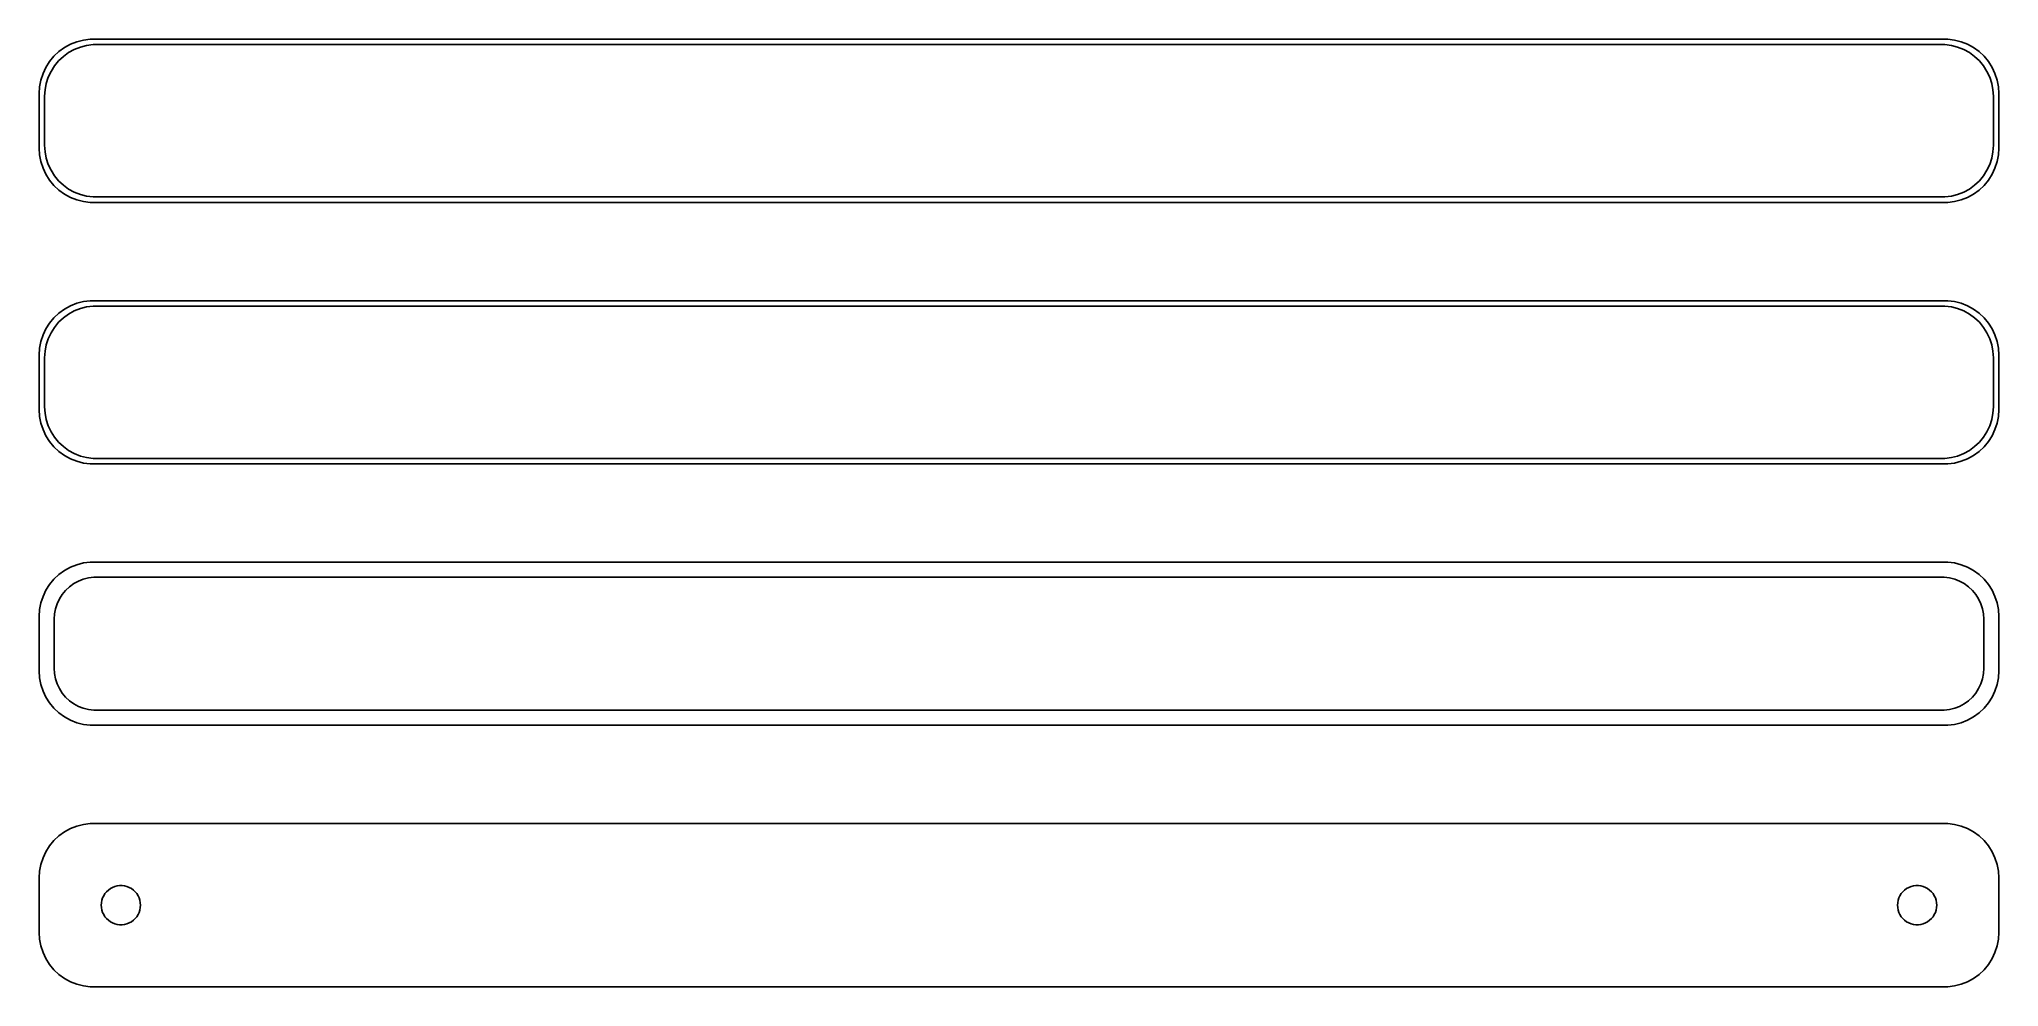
# Model space of a CAD drawing. Header units: metres. Extents: x -90 to 90, y 65 to 151.
import ezdxf

# ---------------------------------------------------------------- set-up
doc = ezdxf.new("R2010")
doc.units = ezdxf.units.M

msp = doc.modelspace()

# ---------------------------------------------------------------- linework, layer by layer
for p, q in [((-86.5451, 151.255), (-87.1289, 151.024)), ((-85.9369, 151.411), (-86.5451, 151.255)), ((-85.3139, 151.49), (-85.9369, 151.411)), ((85.3139, 151.49), (-85.3139, 151.49)), ((85.9369, 151.411), (85.3139, 151.49)), ((86.5451, 151.255), (85.9369, 151.411)), ((87.1289, 151.024), (86.5451, 151.255)), ((-89.0451, 149.439), (-89.3815, 148.909)), ((-88.6448, 149.923), (-89.0451, 149.439)), ((-88.1871, 150.353), (-88.6448, 149.923)), ((-88.5928, 149.042), (-88.2126, 149.502)), ((-88.2126, 149.502), (-87.7778, 149.91)), ((-87.6791, 150.722), (-88.1871, 150.353)), ((-87.7778, 149.91), (-87.2952, 150.261)), ((-87.1289, 151.024), (-87.6791, 150.722)), ((-87.2952, 150.261), (-86.7724, 150.548)), ((-86.7724, 150.548), (-86.2178, 150.768)), ((-86.2178, 150.768), (-85.6401, 150.916)), ((-85.6401, 150.916), (-85.0482, 150.991)), ((-85.0482, 150.991), (85.0482, 150.991)), ((85.0482, 150.991), (85.6401, 150.916)), ((85.6401, 150.916), (86.2178, 150.768)), ((86.2178, 150.768), (86.7724, 150.548)), ((86.7724, 150.548), (87.2952, 150.261)), ((87.6791, 150.722), (87.1289, 151.024)), ((87.2952, 150.261), (87.7778, 149.91)), ((88.1871, 150.353), (87.6791, 150.722)), ((87.7778, 149.91), (88.2126, 149.502)), ((88.6448, 149.923), (88.1871, 150.353)), ((88.2126, 149.502), (88.5928, 149.042)), ((89.0451, 149.439), (88.6448, 149.923)), ((89.3815, 148.909), (89.0451, 149.439)), ((-89.8429, 147.743), (-89.9606, 147.127)), ((-89.6489, 148.341), (-89.8429, 147.743)), ((-89.3815, 148.909), (-89.6489, 148.341)), ((-89.3508, 147.431), (-89.1664, 147.999)), ((-89.1664, 147.999), (-88.9125, 148.538)), ((-88.9125, 148.538), (-88.5928, 149.042)), ((88.5928, 149.042), (88.9125, 148.538)), ((88.9125, 148.538), (89.1664, 147.999)), ((89.1664, 147.999), (89.3508, 147.431)), ((89.6489, 148.341), (89.3815, 148.909)), ((89.8429, 147.743), (89.6489, 148.341)), ((89.9606, 147.127), (89.8429, 147.743)), ((-89.9606, 147.127), (-90, 146.5)), ((-90, 146.5), (-90, 141.5)), ((-89.5, 146.25), (-89.4625, 146.845)), ((-89.5, 141.75), (-89.5, 146.25)), ((-89.4625, 146.845), (-89.3508, 147.431)), ((89.3508, 147.431), (89.4625, 146.845)), ((89.4625, 146.845), (89.5, 146.25)), ((89.5, 146.25), (89.5, 141.75)), ((90, 146.5), (89.9606, 147.127)), ((90, 141.5), (90, 146.5)), ((-90, 141.5), (-89.9606, 140.873)), ((-89.9606, 140.873), (-89.8429, 140.257)), ((-89.4625, 141.155), (-89.5, 141.75)), ((-89.3508, 140.569), (-89.4625, 141.155)), ((-89.1664, 140.001), (-89.3508, 140.569)), ((89.3508, 140.569), (89.1664, 140.001)), ((89.4625, 141.155), (89.3508, 140.569)), ((89.5, 141.75), (89.4625, 141.155)), ((89.8429, 140.257), (89.9606, 140.873)), ((89.9606, 140.873), (90, 141.5)), ((-89.8429, 140.257), (-89.6489, 139.659)), ((-89.6489, 139.659), (-89.3815, 139.091)), ((-89.3815, 139.091), (-89.0451, 138.561)), ((-88.9125, 139.462), (-89.1664, 140.001)), ((-88.5928, 138.958), (-88.9125, 139.462)), ((-88.2126, 138.498), (-88.5928, 138.958)), ((88.5928, 138.958), (88.2126, 138.498)), ((88.9125, 139.462), (88.5928, 138.958)), ((89.1664, 140.001), (88.9125, 139.462)), ((89.0451, 138.561), (89.3815, 139.091)), ((89.3815, 139.091), (89.6489, 139.659)), ((89.6489, 139.659), (89.8429, 140.257)), ((-89.0451, 138.561), (-88.6448, 138.077)), ((-88.6448, 138.077), (-88.1871, 137.647)), ((-87.7778, 138.09), (-88.2126, 138.498)), ((-88.1871, 137.647), (-87.6791, 137.278)), ((-87.2952, 137.739), (-87.7778, 138.09)), ((-87.6791, 137.278), (-87.1289, 136.976)), ((-86.7724, 137.452), (-87.2952, 137.739)), ((-87.1289, 136.976), (-86.5451, 136.745)), ((-86.2178, 137.232), (-86.7724, 137.452)), ((-85.6401, 137.084), (-86.2178, 137.232)), ((-85.0482, 137.009), (-85.6401, 137.084)), ((85.0482, 137.009), (-85.0482, 137.009)), ((85.6401, 137.084), (85.0482, 137.009)), ((86.2178, 137.232), (85.6401, 137.084)), ((86.7724, 137.452), (86.2178, 137.232)), ((86.5451, 136.745), (87.1289, 136.976)), ((87.2952, 137.739), (86.7724, 137.452)), ((87.1289, 136.976), (87.6791, 137.278)), ((87.7778, 138.09), (87.2952, 137.739)), ((87.6791, 137.278), (88.1871, 137.647)), ((88.2126, 138.498), (87.7778, 138.09)), ((88.1871, 137.647), (88.6448, 138.077)), ((88.6448, 138.077), (89.0451, 138.561)), ((-86.5451, 136.745), (-85.9369, 136.589)), ((-85.9369, 136.589), (-85.3139, 136.51)), ((-85.3139, 136.51), (85.3139, 136.51)), ((85.3139, 136.51), (85.9369, 136.589)), ((85.9369, 136.589), (86.5451, 136.745)), ((-88.1871, 126.353), (-88.6448, 125.923)), ((-87.6791, 126.722), (-88.1871, 126.353)), ((-87.7778, 125.91), (-87.2952, 126.261)), ((-87.1289, 127.024), (-87.6791, 126.722)), ((-87.2952, 126.261), (-86.7724, 126.548)), ((-86.5451, 127.255), (-87.1289, 127.024)), ((-86.7724, 126.548), (-86.2178, 126.768)), ((-85.9369, 127.411), (-86.5451, 127.255)), ((-86.2178, 126.768), (-85.6401, 126.916)), ((-85.3139, 127.49), (-85.9369, 127.411)), ((-85.6401, 126.916), (-85.0482, 126.991)), ((85.3139, 127.49), (-85.3139, 127.49)), ((-85.0482, 126.991), (85.0482, 126.991)), ((85.0482, 126.991), (85.6401, 126.916)), ((85.9369, 127.411), (85.3139, 127.49)), ((85.6401, 126.916), (86.2178, 126.768)), ((86.5451, 127.255), (85.9369, 127.411)), ((86.2178, 126.768), (86.7724, 126.548)), ((87.1289, 127.024), (86.5451, 127.255)), ((86.7724, 126.548), (87.2952, 126.261)), ((87.6791, 126.722), (87.1289, 127.024)), ((87.2952, 126.261), (87.7778, 125.91)), ((88.1871, 126.353), (87.6791, 126.722)), ((88.6448, 125.923), (88.1871, 126.353)), ((-89.6489, 124.341), (-89.8429, 123.743)), ((-89.3815, 124.909), (-89.6489, 124.341)), ((-89.0451, 125.439), (-89.3815, 124.909)), ((-89.1664, 123.999), (-88.9125, 124.538)), ((-88.6448, 125.923), (-89.0451, 125.439)), ((-88.9125, 124.538), (-88.5928, 125.042)), ((-88.5928, 125.042), (-88.2126, 125.502)), ((-88.2126, 125.502), (-87.7778, 125.91)), ((87.7778, 125.91), (88.2126, 125.502)), ((88.2126, 125.502), (88.5928, 125.042)), ((88.5928, 125.042), (88.9125, 124.538)), ((89.0451, 125.439), (88.6448, 125.923)), ((88.9125, 124.538), (89.1664, 123.999)), ((89.3815, 124.909), (89.0451, 125.439)), ((89.6489, 124.341), (89.3815, 124.909)), ((89.8429, 123.743), (89.6489, 124.341)), ((-89.9606, 123.127), (-90, 122.5)), ((-90, 122.5), (-90, 117.5)), ((-89.8429, 123.743), (-89.9606, 123.127)), ((-89.5, 122.25), (-89.4625, 122.845)), ((-89.4625, 122.845), (-89.3508, 123.431)), ((-89.3508, 123.431), (-89.1664, 123.999)), ((89.1664, 123.999), (89.3508, 123.431)), ((89.3508, 123.431), (89.4625, 122.845)), ((89.4625, 122.845), (89.5, 122.25)), ((89.9606, 123.127), (89.8429, 123.743)), ((90, 122.5), (89.9606, 123.127)), ((90, 117.5), (90, 122.5)), ((-89.5, 117.75), (-89.5, 122.25)), ((89.5, 122.25), (89.5, 117.75)), ((-90, 117.5), (-89.9606, 116.873)), ((-89.4625, 117.155), (-89.5, 117.75)), ((-89.3508, 116.569), (-89.4625, 117.155)), ((89.4625, 117.155), (89.3508, 116.569)), ((89.5, 117.75), (89.4625, 117.155)), ((89.9606, 116.873), (90, 117.5)), ((-89.9606, 116.873), (-89.8429, 116.257)), ((-89.8429, 116.257), (-89.6489, 115.659)), ((-89.6489, 115.659), (-89.3815, 115.091)), ((-89.1664, 116.001), (-89.3508, 116.569)), ((-88.9125, 115.462), (-89.1664, 116.001)), ((-88.5928, 114.958), (-88.9125, 115.462)), ((88.9125, 115.462), (88.5928, 114.958)), ((89.1664, 116.001), (88.9125, 115.462)), ((89.3508, 116.569), (89.1664, 116.001)), ((89.3815, 115.091), (89.6489, 115.659)), ((89.6489, 115.659), (89.8429, 116.257)), ((89.8429, 116.257), (89.9606, 116.873)), ((-89.3815, 115.091), (-89.0451, 114.561)), ((-89.0451, 114.561), (-88.6448, 114.077)), ((-88.6448, 114.077), (-88.1871, 113.647)), ((-88.2126, 114.498), (-88.5928, 114.958)), ((-87.7778, 114.09), (-88.2126, 114.498)), ((-88.1871, 113.647), (-87.6791, 113.278)), ((-87.2952, 113.739), (-87.7778, 114.09)), ((-86.7724, 113.452), (-87.2952, 113.739)), ((-86.2178, 113.232), (-86.7724, 113.452)), ((86.7724, 113.452), (86.2178, 113.232)), ((87.2952, 113.739), (86.7724, 113.452)), ((87.7778, 114.09), (87.2952, 113.739)), ((87.6791, 113.278), (88.1871, 113.647)), ((88.2126, 114.498), (87.7778, 114.09)), ((88.1871, 113.647), (88.6448, 114.077)), ((88.5928, 114.958), (88.2126, 114.498)), ((88.6448, 114.077), (89.0451, 114.561)), ((89.0451, 114.561), (89.3815, 115.091)), ((-87.6791, 113.278), (-87.1289, 112.976)), ((-87.1289, 112.976), (-86.5451, 112.745)), ((-86.5451, 112.745), (-85.9369, 112.589)), ((-85.6401, 113.084), (-86.2178, 113.232)), ((-85.9369, 112.589), (-85.3139, 112.51)), ((-85.0482, 113.009), (-85.6401, 113.084)), ((-85.3139, 112.51), (85.3139, 112.51)), ((85.0482, 113.009), (-85.0482, 113.009)), ((85.6401, 113.084), (85.0482, 113.009)), ((85.3139, 112.51), (85.9369, 112.589)), ((86.2178, 113.232), (85.6401, 113.084)), ((85.9369, 112.589), (86.5451, 112.745)), ((86.5451, 112.745), (87.1289, 112.976)), ((87.1289, 112.976), (87.6791, 113.278)), ((-87.6791, 102.722), (-88.1871, 102.353)), ((-87.1289, 103.024), (-87.6791, 102.722)), ((-86.5451, 103.255), (-87.1289, 103.024)), ((-85.9369, 103.411), (-86.5451, 103.255)), ((-85.3139, 103.49), (-85.9369, 103.411)), ((85.3139, 103.49), (-85.3139, 103.49)), ((85.9369, 103.411), (85.3139, 103.49)), ((86.5451, 103.255), (85.9369, 103.411)), ((87.1289, 103.024), (86.5451, 103.255)), ((87.6791, 102.722), (87.1289, 103.024)), ((88.1871, 102.353), (87.6791, 102.722)), ((-89.3815, 100.909), (-89.6489, 100.341)), ((-89.0451, 101.439), (-89.3815, 100.909)), ((-88.6448, 101.923), (-89.0451, 101.439)), ((-88.1871, 102.353), (-88.6448, 101.923)), ((-87.8805, 100.524), (-87.5707, 100.899)), ((-87.5707, 100.899), (-87.2165, 101.231)), ((-87.2165, 101.231), (-86.8234, 101.517)), ((-86.8234, 101.517), (-86.3975, 101.751)), ((-86.3975, 101.751), (-85.9457, 101.93)), ((-85.9457, 101.93), (-85.4751, 102.051)), ((-85.4751, 102.051), (-84.993, 102.112)), ((-84.993, 102.112), (84.993, 102.112)), ((84.993, 102.112), (85.4751, 102.051)), ((85.4751, 102.051), (85.9457, 101.93)), ((85.9457, 101.93), (86.3975, 101.751)), ((86.3975, 101.751), (86.8234, 101.517)), ((86.8234, 101.517), (87.2165, 101.231)), ((87.2165, 101.231), (87.5707, 100.899)), ((87.5707, 100.899), (87.8805, 100.524)), ((88.6448, 101.923), (88.1871, 102.353)), ((89.0451, 101.439), (88.6448, 101.923)), ((89.3815, 100.909), (89.0451, 101.439)), ((89.6489, 100.341), (89.3815, 100.909)), ((-89.9606, 99.1267), (-90, 98.5)), ((-89.8429, 99.7434), (-89.9606, 99.1267)), ((-89.6489, 100.341), (-89.8429, 99.7434)), ((-88.589, 98.735), (-88.4979, 99.2123)), ((-88.4979, 99.2123), (-88.3477, 99.6744)), ((-88.3477, 99.6744), (-88.1408, 100.114)), ((-88.1408, 100.114), (-87.8805, 100.524)), ((87.8805, 100.524), (88.1408, 100.114)), ((88.1408, 100.114), (88.3477, 99.6744)), ((88.3477, 99.6744), (88.4979, 99.2123)), ((88.4979, 99.2123), (88.589, 98.735)), ((89.8429, 99.7434), (89.6489, 100.341)), ((89.9606, 99.1267), (89.8429, 99.7434)), ((90, 98.5), (89.9606, 99.1267)), ((-90, 98.5), (-90, 93.5)), ((-88.6195, 98.25), (-88.589, 98.735)), ((-88.6195, 93.75), (-88.6195, 98.25)), ((88.589, 98.735), (88.6195, 98.25)), ((88.6195, 98.25), (88.6195, 93.75)), ((90, 93.5), (90, 98.5)), ((-88.589, 93.265), (-88.6195, 93.75)), ((88.6195, 93.75), (88.589, 93.265)), ((-90, 93.5), (-89.9606, 92.8733)), ((-89.9606, 92.8733), (-89.8429, 92.2566)), ((-89.8429, 92.2566), (-89.6489, 91.6594)), ((-88.4979, 92.7877), (-88.589, 93.265)), ((-88.3477, 92.3256), (-88.4979, 92.7877)), ((-88.1408, 91.8859), (-88.3477, 92.3256)), ((-87.8805, 91.4756), (-88.1408, 91.8859)), ((88.1408, 91.8859), (87.8805, 91.4756)), ((88.3477, 92.3256), (88.1408, 91.8859)), ((88.4979, 92.7877), (88.3477, 92.3256)), ((88.589, 93.265), (88.4979, 92.7877)), ((89.6489, 91.6594), (89.8429, 92.2566)), ((89.8429, 92.2566), (89.9606, 92.8733)), ((89.9606, 92.8733), (90, 93.5)), ((-89.6489, 91.6594), (-89.3815, 91.0912)), ((-89.3815, 91.0912), (-89.0451, 90.5611)), ((-89.0451, 90.5611), (-88.6448, 90.0773)), ((-88.6448, 90.0773), (-88.1871, 89.6474)), ((-87.5707, 91.1012), (-87.8805, 91.4756)), ((-87.2165, 90.7685), (-87.5707, 91.1012)), ((-86.8234, 90.4829), (-87.2165, 90.7685)), ((-86.3975, 90.2488), (-86.8234, 90.4829)), ((-85.9457, 90.0699), (-86.3975, 90.2488)), ((-85.4751, 89.9491), (-85.9457, 90.0699)), ((85.9457, 90.0699), (85.4751, 89.9491)), ((86.3975, 90.2488), (85.9457, 90.0699)), ((86.8234, 90.4829), (86.3975, 90.2488)), ((87.2165, 90.7685), (86.8234, 90.4829)), ((87.5707, 91.1012), (87.2165, 90.7685)), ((87.8805, 91.4756), (87.5707, 91.1012)), ((88.1871, 89.6474), (88.6448, 90.0773)), ((88.6448, 90.0773), (89.0451, 90.5611)), ((89.0451, 90.5611), (89.3815, 91.0912)), ((89.3815, 91.0912), (89.6489, 91.6594)), ((-88.1871, 89.6474), (-87.6791, 89.2784)), ((-87.6791, 89.2784), (-87.1289, 88.9759)), ((-87.1289, 88.9759), (-86.5451, 88.7447)), ((-86.5451, 88.7447), (-85.9369, 88.5886)), ((-85.9369, 88.5886), (-85.3139, 88.5099)), ((-84.993, 89.8882), (-85.4751, 89.9491)), ((-85.3139, 88.5099), (85.3139, 88.5099)), ((84.993, 89.8882), (-84.993, 89.8882)), ((85.4751, 89.9491), (84.993, 89.8882)), ((85.3139, 88.5099), (85.9369, 88.5886)), ((85.9369, 88.5886), (86.5451, 88.7447)), ((86.5451, 88.7447), (87.1289, 88.9759)), ((87.1289, 88.9759), (87.6791, 89.2784)), ((87.6791, 89.2784), (88.1871, 89.6474)), ((-86.5451, 79.2553), (-87.1289, 79.0241)), ((-85.9369, 79.4114), (-86.5451, 79.2553)), ((-85.3139, 79.4901), (-85.9369, 79.4114)), ((85.3139, 79.4901), (-85.3139, 79.4901)), ((85.9369, 79.4114), (85.3139, 79.4901)), ((86.5451, 79.2553), (85.9369, 79.4114)), ((87.1289, 79.0241), (86.5451, 79.2553)), ((-89.0451, 77.4389), (-89.3815, 76.9088)), ((-88.6448, 77.9227), (-89.0451, 77.4389)), ((-88.1871, 78.3526), (-88.6448, 77.9227)), ((-87.6791, 78.7216), (-88.1871, 78.3526)), ((-87.1289, 79.0241), (-87.6791, 78.7216)), ((87.6791, 78.7216), (87.1289, 79.0241)), ((88.1871, 78.3526), (87.6791, 78.7216)), ((88.6448, 77.9227), (88.1871, 78.3526)), ((89.0451, 77.4389), (88.6448, 77.9227)), ((89.3815, 76.9088), (89.0451, 77.4389)), ((-89.8429, 75.7434), (-89.9606, 75.1267)), ((-89.6489, 76.3406), (-89.8429, 75.7434)), ((-89.3815, 76.9088), (-89.6489, 76.3406)), ((89.6489, 76.3406), (89.3815, 76.9088)), ((89.8429, 75.7434), (89.6489, 76.3406)), ((89.9606, 75.1267), (89.8429, 75.7434)), ((-89.9606, 75.1267), (-90, 74.5)), ((-90, 74.5), (-90, 69.5)), ((90, 74.5), (89.9606, 75.1267)), ((90, 69.5), (90, 74.5)), ((-84.3, 72), (-84.2858, 72.2256)), ((-84.2858, 71.7744), (-84.3, 72)), ((-84.2858, 72.2256), (-84.2434, 72.4476)), ((-84.2434, 72.4476), (-84.1736, 72.6626)), ((-84.1736, 72.6626), (-84.0773, 72.8671)), ((-84.0773, 72.8671), (-83.9562, 73.058)), ((-83.9562, 73.058), (-83.8121, 73.2322)), ((-83.8121, 73.2322), (-83.6474, 73.3869)), ((-83.6474, 73.3869), (-83.4645, 73.5198)), ((-83.4645, 73.5198), (-83.2664, 73.6287)), ((-83.2664, 73.6287), (-83.0562, 73.7119)), ((-83.0562, 73.7119), (-82.8373, 73.7681)), ((-82.8373, 73.7681), (-82.613, 73.7964)), ((-82.613, 73.7964), (-82.387, 73.7964)), ((-82.387, 73.7964), (-82.1627, 73.7681)), ((-82.1627, 73.7681), (-81.9438, 73.7119)), ((-81.9438, 73.7119), (-81.7336, 73.6287)), ((-81.7336, 73.6287), (-81.5355, 73.5198)), ((-81.5355, 73.5198), (-81.3526, 73.3869)), ((-81.3526, 73.3869), (-81.1879, 73.2322)), ((-81.1879, 73.2322), (-81.0438, 73.058)), ((-81.0438, 73.058), (-80.9226, 72.8671)), ((-80.9226, 72.8671), (-80.8264, 72.6626)), ((-80.8264, 72.6626), (-80.7565, 72.4476)), ((-80.7565, 72.4476), (-80.7142, 72.2256)), ((-80.7142, 72.2256), (-80.7, 72)), ((-80.7, 72), (-80.7142, 71.7744)), ((80.7, 72), (80.7142, 72.2256)), ((80.7142, 71.7744), (80.7, 72)), ((80.7142, 72.2256), (80.7565, 72.4476)), ((80.7565, 72.4476), (80.8264, 72.6626)), ((80.8264, 72.6626), (80.9226, 72.8671)), ((80.9226, 72.8671), (81.0438, 73.058)), ((81.0438, 73.058), (81.1879, 73.2322)), ((81.1879, 73.2322), (81.3526, 73.3869)), ((81.3526, 73.3869), (81.5355, 73.5198)), ((81.5355, 73.5198), (81.7336, 73.6287)), ((81.7336, 73.6287), (81.9438, 73.7119)), ((81.9438, 73.7119), (82.1627, 73.7681)), ((82.1627, 73.7681), (82.387, 73.7964)), ((82.387, 73.7964), (82.613, 73.7964)), ((82.613, 73.7964), (82.8373, 73.7681)), ((82.8373, 73.7681), (83.0562, 73.7119)), ((83.0562, 73.7119), (83.2664, 73.6287)), ((83.2664, 73.6287), (83.4645, 73.5198)), ((83.4645, 73.5198), (83.6474, 73.3869)), ((83.6474, 73.3869), (83.8121, 73.2322)), ((83.8121, 73.2322), (83.9562, 73.058)), ((83.9562, 73.058), (84.0773, 72.8671)), ((84.0773, 72.8671), (84.1736, 72.6626)), ((84.1736, 72.6626), (84.2434, 72.4476)), ((84.2434, 72.4476), (84.2858, 72.2256)), ((84.2858, 72.2256), (84.3, 72)), ((84.3, 72), (84.2858, 71.7744)), ((-84.2434, 71.5524), (-84.2858, 71.7744)), ((-84.1736, 71.3374), (-84.2434, 71.5524)), ((-84.0773, 71.1329), (-84.1736, 71.3374)), ((-83.9562, 70.942), (-84.0773, 71.1329)), ((-83.8121, 70.7678), (-83.9562, 70.942)), ((-83.6474, 70.6131), (-83.8121, 70.7678)), ((-83.4645, 70.4802), (-83.6474, 70.6131)), ((-83.2664, 70.3713), (-83.4645, 70.4802)), ((-83.0562, 70.2881), (-83.2664, 70.3713)), ((-82.8373, 70.2319), (-83.0562, 70.2881)), ((-82.613, 70.2036), (-82.8373, 70.2319)), ((-82.387, 70.2036), (-82.613, 70.2036)), ((-82.1627, 70.2319), (-82.387, 70.2036)), ((-81.9438, 70.2881), (-82.1627, 70.2319)), ((-81.7336, 70.3713), (-81.9438, 70.2881)), ((-81.5355, 70.4802), (-81.7336, 70.3713)), ((-81.3526, 70.6131), (-81.5355, 70.4802)), ((-81.1879, 70.7678), (-81.3526, 70.6131)), ((-81.0438, 70.942), (-81.1879, 70.7678)), ((-80.9226, 71.1329), (-81.0438, 70.942)), ((-80.8264, 71.3374), (-80.9226, 71.1329)), ((-80.7565, 71.5524), (-80.8264, 71.3374)), ((-80.7142, 71.7744), (-80.7565, 71.5524)), ((80.7565, 71.5524), (80.7142, 71.7744)), ((80.8264, 71.3374), (80.7565, 71.5524)), ((80.9226, 71.1329), (80.8264, 71.3374)), ((81.0438, 70.942), (80.9226, 71.1329)), ((81.1879, 70.7678), (81.0438, 70.942)), ((81.3526, 70.6131), (81.1879, 70.7678)), ((81.5355, 70.4802), (81.3526, 70.6131)), ((81.7336, 70.3713), (81.5355, 70.4802)), ((81.9438, 70.2881), (81.7336, 70.3713)), ((82.1627, 70.2319), (81.9438, 70.2881)), ((82.387, 70.2036), (82.1627, 70.2319)), ((82.613, 70.2036), (82.387, 70.2036)), ((82.8373, 70.2319), (82.613, 70.2036)), ((83.0562, 70.2881), (82.8373, 70.2319)), ((83.2664, 70.3713), (83.0562, 70.2881)), ((83.4645, 70.4802), (83.2664, 70.3713)), ((83.6474, 70.6131), (83.4645, 70.4802)), ((83.8121, 70.7678), (83.6474, 70.6131)), ((83.9562, 70.942), (83.8121, 70.7678)), ((84.0773, 71.1329), (83.9562, 70.942)), ((84.1736, 71.3374), (84.0773, 71.1329)), ((84.2434, 71.5524), (84.1736, 71.3374)), ((84.2858, 71.7744), (84.2434, 71.5524)), ((-90, 69.5), (-89.9606, 68.8733)), ((-89.9606, 68.8733), (-89.8429, 68.2566)), ((89.8429, 68.2566), (89.9606, 68.8733)), ((89.9606, 68.8733), (90, 69.5)), ((-89.8429, 68.2566), (-89.6489, 67.6594)), ((-89.6489, 67.6594), (-89.3815, 67.0912)), ((-89.3815, 67.0912), (-89.0451, 66.5611)), ((89.0451, 66.5611), (89.3815, 67.0912)), ((89.3815, 67.0912), (89.6489, 67.6594)), ((89.6489, 67.6594), (89.8429, 68.2566)), ((-89.0451, 66.5611), (-88.6448, 66.0773)), ((-88.6448, 66.0773), (-88.1871, 65.6474)), ((-88.1871, 65.6474), (-87.6791, 65.2784)), ((-87.6791, 65.2784), (-87.1289, 64.9759)), ((-87.1289, 64.9759), (-86.5451, 64.7447)), ((86.5451, 64.7447), (87.1289, 64.9759)), ((87.1289, 64.9759), (87.6791, 65.2784)), ((87.6791, 65.2784), (88.1871, 65.6474)), ((88.1871, 65.6474), (88.6448, 66.0773)), ((88.6448, 66.0773), (89.0451, 66.5611)), ((-86.5451, 64.7447), (-85.9369, 64.5886)), ((-85.9369, 64.5886), (-85.3139, 64.5099)), ((-85.3139, 64.5099), (85.3139, 64.5099)), ((85.3139, 64.5099), (85.9369, 64.5886)), ((85.9369, 64.5886), (86.5451, 64.7447))]:
    msp.add_line(p, q)

doc.saveas('drawing.dxf')
